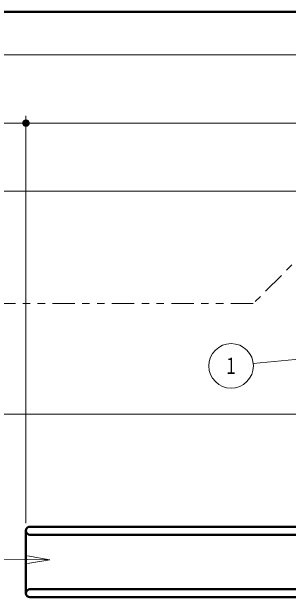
# Model space of a CAD drawing. Units: millimetres on the paper. Extents: x -385 to 0, y -594 to 267.
# Drawn here: x -325.3 to -288.1, y 188.2 to 267 of the extents above; entities that cross this region are included whole.
import ezdxf
from ezdxf.enums import TextEntityAlignment as Align

# ---------------------------------------------------------------- set-up
doc = ezdxf.new("R2010")
doc.units = ezdxf.units.MM
doc.linetypes.add('USER3', pattern=[8, 3, -1, 1, -1, 1, -1])
doc.layers.add('LY_1', color=140, linetype='Continuous', lineweight=50)
doc.styles.add('ＭＳ ゴシック', font='')
doc.styles.get('ＭＳ ゴシック').set_extended_font_data('MS Gothic')

# ---------------------------------------------------------------- blocks, each defined once
blk = doc.blocks.new('filled_dot')
at = {"color": 0, "linetype": 'Continuous', "lineweight": -2, "const_width": 1.25}
blk.add_lwpolyline([(-0.625, 0, 1), (0.625, 0, 1)], format="xyb", close=True, dxfattribs=at)

msp = doc.modelspace()

# ---------------------------------------------------------------- linework, layer by layer
at = {"layer": 'LY_1', "color": 7}
msp.add_line((0, 267), (-385, 267), dxfattribs=at)
at = {"layer": 'LY_1', "color": 7, "lineweight": 13}
for p, q in [((-356.704, 261.178), (-77.887, 261.178)), ((-323.371, 198.186), (-323.371, 253.011)), ((-356.704, 252.011), (-323.371, 252.011)), ((-323.371, 252.011), (-107.887, 252.011)), ((-278.681, 242.845), (-377.704, 242.845)), ((-284.21, 220.523), (-292.773, 219.661)), ((-266.137, 212.845), (-367.704, 212.845)), ((-323.157, 193.789), (-320.16, 193.274)), ((-320.16, 193.274), (-330.497, 193.326)), ((-320.16, 193.274), (-323.162, 192.789)), ((-320.16, 193.274), (-323.16, 193.289))]:
    msp.add_line(p, q, dxfattribs=at)
at = {"layer": 'LY_1', "color": 7, "linetype": 'USER3', "lineweight": 13}
for p, q in [((-277.681, 242.845), (-292.798, 227.728)), ((-292.798, 227.728), (-341.63, 227.728))]:
    msp.add_line(p, q, dxfattribs=at)
at = {"layer": 'LY_1'}
for p, q in [((-322.829, 197.728), (-271.787, 197.728)), ((-323.371, 188.77), (-323.371, 197.186)), ((-322.829, 196.645), (-271.787, 196.645)), ((-322.829, 189.311), (-271.787, 189.311)), ((-322.829, 188.228), (-271.787, 188.228))]:
    msp.add_line(p, q, dxfattribs=at)
at = {"layer": 'LY_1', "color": 7, "lineweight": 13}
msp.add_circle((-295.758, 219.36), 3, dxfattribs=at)
at = {"layer": 'LY_1'}
for centre, start, end in [((-322.829, 197.186), 90, 180), ((-322.829, 197.186), 180, 270), ((-322.829, 188.77), 90, 180), ((-322.829, 188.77), 180, 270)]:
    msp.add_arc(centre, 0.542, start, end, dxfattribs=at)

# ---------------------------------------------------------------- block references
at = {"layer": 'LY_1', "color": 7, "lineweight": 13, "xscale": 0.4, "yscale": 0.4}
msp.add_blockref('filled_dot', (-323.371, 252.011), dxfattribs=at)
at = {"layer": 'LY_1', "color": 7, "lineweight": 13, "xscale": 0.4, "yscale": 0.4, "rotation": 180}
msp.add_blockref('filled_dot', (-323.371, 252.011), dxfattribs=at)

# ---------------------------------------------------------------- texts
at = {"layer": 'LY_1', "color": 7, "style": 'ＭＳ ゴシック', "width": 0.6}
msp.add_text('１', height=2.199, dxfattribs=at).set_placement((-295.758, 219.36), align=Align.MIDDLE_CENTER)

doc.saveas('drawing.dxf')
